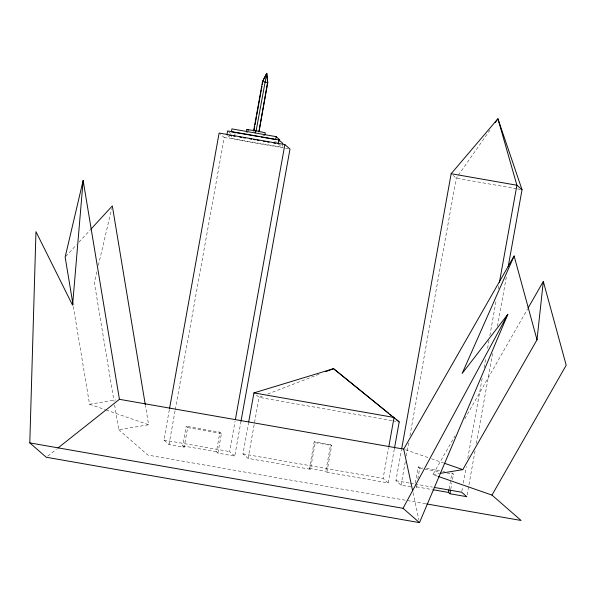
<?xml version="1.0" encoding="UTF-8"?>
<svg xmlns="http://www.w3.org/2000/svg" width="596" height="596" viewBox="0 0 596 596"><rect width="100%" height="100%" fill="white"/><g stroke="black" fill="none" stroke-linecap="round" stroke-linejoin="round"><path stroke-width="0.45" stroke-dasharray="2.98 2.23" d="M184.149 447.179L182.644 445.86L186.168 426.267L187.673 427.585L184.149 447.179L169.003 444.527L163.878 440.049L169.316 409.81M169.003 444.527L175.105 410.614M175.269 409.698L224.238 137.527L219.753 133.616M282.862 143.412L282.161 147.286L230.935 138.309L231.352 135.985M234.854 134.808L235.115 133.355M241.015 421.216L234.75 456.044L217.905 453.094L216.4 451.775L219.924 432.182L186.168 426.267M217.905 453.094L221.436 433.501L219.924 432.182M234.75 456.044L229.624 451.567L235.062 421.327M310.449 469.305L309.399 468.382L314.189 441.748L315.247 442.664L310.449 469.305L248.092 458.376L242.959 453.906L248.532 422.944M248.092 458.376L259.066 397.368L263.395 395.699M394.284 449.235L388.22 482.931L326.891 472.188L325.833 471.265L330.624 444.623L314.189 441.748M326.891 472.188L331.681 445.547L330.624 444.623M388.22 482.931L383.094 478.461L388.667 447.499M410.853 486.895L401.048 485.181L395.923 480.704L401.533 449.548M401.048 485.181L405.34 461.356M406.33 455.858L408.64 443.022M409.959 435.691L456.29 178.189L457.892 175.902M415.33 482.954L418.213 466.929L422.78 467.726M416.678 485.159L416.202 487.833L414.689 486.515M417.803 478.931L419.726 468.24L418.213 466.929M449.086 488.869L451.969 472.837L453.482 474.155L452.52 479.497M450.755 489.294L451.88 483.058M461.833 491.313L462.66 486.731M463.315 483.065L466.288 466.564M467.771 458.317L482.283 377.678M484.094 367.598L485.911 357.518M487.558 348.355L489.04 340.107M489.867 335.526L496.297 299.781M498.278 288.784L498.77 286.035M467.13 494.866L475.042 450.881M476.36 443.551L492.683 352.825M497.466 326.25L506.369 276.76M96.88 271.754L94.339 282.579L114.037 401.369M98.362 265.444L111.698 208.637M437.248 476.085L432.905 474.572L455.076 435.788M464.776 418.817L527.602 308.914M458.421 175.142L489.919 130.189M65.784 256.444L76.474 244.837M78.992 242.11L90.316 229.818M47.732 456.104L56.411 449.213M267.723 394.03L319.687 374.012M73.33 306.471L89.542 404.252L115.81 399.916M114.641 405.027L118.731 429.701L148.613 424.769L145.424 405.541M432.905 474.572L439.237 473.529M262.955 135.761L264.728 135.679M274.577 141.766L277.282 142.243M224.238 137.527L284.508 148.091M285.424 148.248L289.075 148.888M516.553 188.746L456.29 178.189L451.157 173.712M517.47 188.902L522.036 189.707M391.87 420.634L259.066 397.368L253.941 392.898M392.786 420.798L396.452 421.439M315.247 442.664L331.681 445.547M426.423 468.367L441.934 471.078M442.85 471.242L444.676 471.563M187.673 427.585L221.436 433.501M419.726 468.24L439.796 471.756M447.097 473.038L453.482 474.155M163.878 440.049L229.624 451.567M242.959 453.906L383.094 478.461M395.923 480.704L409.623 483.11M410.532 483.267L414.183 483.907M415.099 484.064L432.45 487.103M182.644 445.86L216.4 451.775M416.515 486.835L432.025 489.554M309.399 468.382L325.833 471.265M425.723 503.769L147.875 455.091L118.76 429.701M246.342 132.461L248.085 132.997M405.451 449.727L428.04 457.572M431.511 458.778L443.67 463.003M89.586 404.259L105.209 409.69M106.081 409.988L148.613 424.769M278.168 143.8L282.161 147.286M228.298 131.53L230.965 133.854M227.605 135.404L230.935 138.309M413.058 492.683L418.899 519.906"/><path stroke-width="0.89" d="M440.146 473.38L462.787 469.641L537.011 339.795L514.117 255.989L462.146 373.476L507.822 314.345L419.48 522.632L46.242 457.236L29.8 442.902L35.961 231.673L72.578 305.212L83.142 180.476L119.424 399.313L57.864 448.073M537.011 339.795L543.306 281.439L528.063 308.11M266.457 75.148L266.725 73.368L262.538 81.548L253.665 130.829M169.48 408.893L219.112 133.057L284.858 144.575L289.991 149.052L241.015 421.216M226.934 134.823L227.635 130.949L278.861 139.926L282.862 143.412M246.468 131.731L246.863 129.555L255.535 130.71L265.257 132.774L264.862 134.957M253.896 131.031L254.715 126.464M255.043 124.639L255.371 122.813M255.699 120.988L256.518 116.421M256.846 114.596L261.286 89.959M261.614 88.133L261.942 86.308M262.27 84.483L262.598 82.658M255.148 132.893L255.535 130.71M256.064 131.172L266.725 73.368L267.783 82.621L258.917 131.91L267.559 82.427L266.725 73.368L262.538 81.548L267.783 82.621M259.387 136.7L231.404 131.798L231.926 128.892L276.164 136.648L275.635 139.553L261.197 137.02M278.168 143.8L278.861 139.926M279.353 141.103L279.613 139.658L276.164 136.648M235.39 419.495L284.858 144.575M248.696 422.035L253.941 392.898L333.536 368.671L399.201 421.923L394.448 448.326M388.83 446.59L394.068 417.446L253.941 392.898M401.697 448.632L451.157 173.712L497.921 118.76L522.036 189.707L508.187 266.68M434.275 487.424L461.669 492.229L466.802 496.699L449.958 493.749L448.445 492.43L448.93 489.763M449.958 493.749L450.598 490.188M499.426 282.37L516.903 185.237L497.921 118.76L495.254 122.567M83.142 180.476L65.15 257.122L73.032 304.645M29.8 442.902L403.038 508.299L507.822 314.345M412.67 490.866L403.715 449.123L514.117 255.989M426.639 503.933L521.083 520.479L491.976 495.09L566.2 365.244L543.306 281.439M90.942 229.14L112.331 205.933L145.275 404.624M325.744 371.673L333.536 368.671L388.376 413.14M451.157 173.712L516.903 185.237L522.036 189.707M229.684 135.307L231.509 135.627M233.341 135.948L235.167 136.268M239.741 137.065L241.574 137.385M243.406 137.706L245.232 138.026M249.806 138.831L251.639 139.151M253.464 139.471L255.297 139.792M257.129 140.112L258.955 140.433M263.529 141.237L265.362 141.557M267.187 141.878L269.019 142.198M273.594 142.995L275.419 143.316M119.424 399.313L403.715 449.123M432.934 489.718L448.445 492.43M246.863 129.555L248.606 130.092M444.542 463.308L462.787 469.641M438.112 476.383L491.976 495.09M389.821 414.309L391.259 415.487M392.704 416.656L394.872 418.407M396.31 419.577L399.201 421.923M403.038 508.299L419.48 522.632"/></g></svg>
